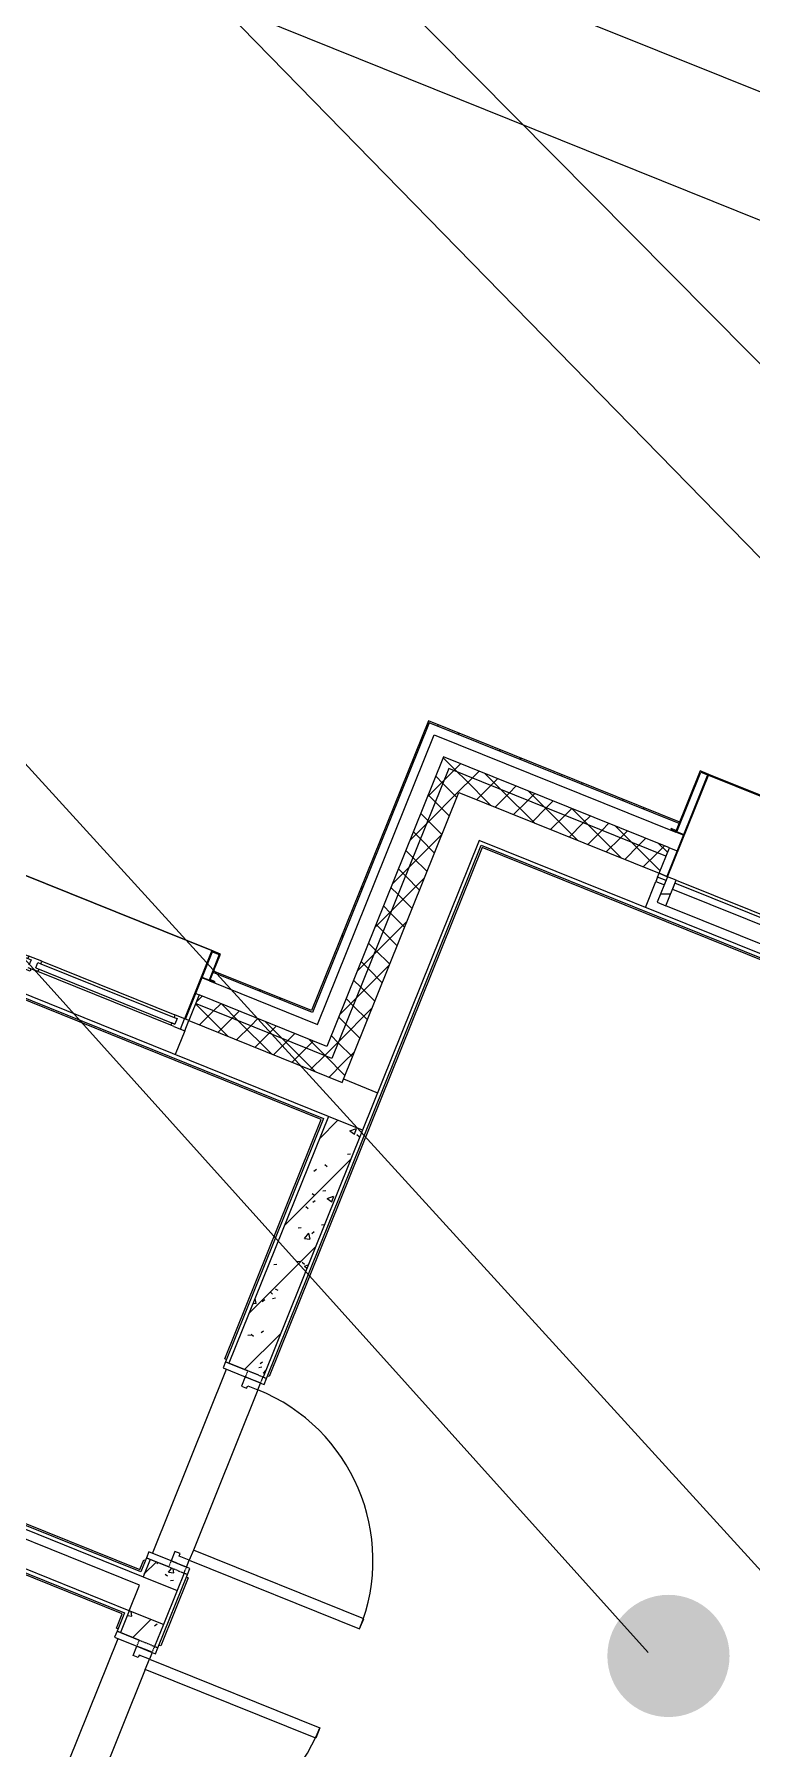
# Model space of a CAD drawing. Header units: millimetres. Extents: x -584918 to 2941280, y 3000189 to 4229862.
# Drawn here: x -434957 to -431052, y 3867799 to 3877128 of the extents above; entities that cross this region are included whole.
import ezdxf

# ---------------------------------------------------------------- set-up
doc = ezdxf.new("R2010")
doc.units = ezdxf.units.MM
doc.linetypes.add('ASVP_Невидимые', pattern=[5, 3, -2])
for name, color, linetype, lineweight in [('_ Окна', 7, 'Continuous', 0), ('Витраж', 7, 'Continuous', 0), ('Двери', 7, 'Continuous', 0), ('Обобщенные модели', 7, 'Continuous', 0), ('Ограждение', 7, 'Continuous', 0), ('Окна', 7, 'Continuous', 0), ('Панели витража', 7, 'Continuous', 0), ('Перекрытие', 7, 'Continuous', 0), ('Стены внутренние', 7, 'Continuous', 0), ('Стены наружные', 7, 'Continuous', 0), ('Стены несущие', 7, 'Continuous', 0), ('Стены отделка', 7, 'Continuous', 0), ('Стены перегородки', 7, 'Continuous', 0), ('Стены штриховка', 7, 'Continuous', 0), ('экспертиза ДУ', 1, 'Continuous', 0), ('экспертиза условные обозначения', 1, 'Continuous', 0)]:
    doc.layers.add(name, color=color, linetype=linetype, lineweight=lineweight)
pattern_1 = [(45, (-445536.98, 3844560.27), (-235.7317, 235.7317), []), (45, (-445379.83, 3844560.27), (-235.7317, 235.7317), [])]
pattern_2 = [(45, (-445536.98, 3844560.27), (-141.4214, 141.4214), [])]
pattern_3 = [(50, (-445536.98, 3844560.27), (364.368, -31.8783), [38.1, -419.1]), (355, (-445536.98, 3844560.27), (-70.486, 382.1133), [30.48, -335.28]), (100.451, (-445506.6, 3844557.6), (293.885, 350.2334), [32.38, -356.18]), (46.184, (-445537, 3844661.87), (542.1585, -84.086), [57.15, -628.65]), (96.636, (-445491.8, 3844654.86), (474.805, 494.855), [48.57, -534.27]), (351.184, (-445537, 3844661.87), (474.81, 494.85), [45.72, -502.92]), (21, (-445486.18, 3844636.47), (303.2285, -204.5305), [38.1, -419.1]), (326, (-445486.18, 3844636.47), (123.604, 368.376), [30.48, -335.28]), (71.451, (-445460.9, 3844619.42), (426.834, 163.8427), [32.38, -356.18]), (37.5, (-445536.98, 3844560.27), (6.17665, 169.11015), [16.764, -314.452, 16.764, -323.596, -336.55]), (37.5, (-445536.98, 3844560.27), (6.17665, 169.11015), [-671.576, 16.764, -319.786]), (7.5, (-445536.98, 3844560.27), (133.6389, 200.3615), [16.764, -177.292, 16.764, -306.832, -128.27]), (7.5, (-445536.98, 3844560.27), (133.6389, 200.3615), [-517.652, 16.764, -111.506]), (327.5, (-445650.27, 3844560.27), (271.1818, -11.45836), [16.764, -110.236, 16.764, -379.476, -525.78]), (327.5, (-445650.27, 3844560.27), (271.1818, -11.45836), [-523.24, 16.764, -509.016]), (317.5, (-445701.07, 3844560.27), (296.2585, 50.8528), [16.764, -148.336, 16.764, -246.38, -373.38]), (317.5, (-445701.07, 3844560.27), (296.2585, 50.8528), [-428.244, 16.764, -356.616])]
pattern_4 = [(45, (-445536.98, 3844560.27), (-70.71068, 70.71068), []), (135, (-445536.98, 3844560.27), (-70.71068, -70.71068), [])]

# ---------------------------------------------------------------- blocks, each defined once
blk = doc.blocks.new('ASVP_ДверьСтальная_1 полотно - Внутренняя 1000х2000h_полотно_ Г Пр _925 в свету_-7780787-АР Этаж 02')
at = {"layer": 'Двери', "lineweight": 18}
for p, q in [((-500, 1100), (-440, 1100)), ((-500, 100), (-500, 1100)), ((-440, 1100), (-440, 100)), ((-540, 100), (-500, 100)), ((-540, 10), (-540, 100)), ((-440, 100), (-500, 100)), ((-500, 100), (-500, 40)), ((500, 100), (540, 100)), ((500, 40), (500, 100)), ((540, 100), (540, 10)), ((-485, 10), (-540, 10)), ((-500, 40), (-485, 40)), ((-485, 40), (-485, 10)), ((485, 40), (500, 40)), ((485, 10), (485, 40)), ((540, 10), (485, 10))]:
    blk.add_line(p, q, dxfattribs=at)
at = {"layer": 'Двери', "linetype": 'ASVP_Невидимые', "lineweight": 18}
for p, q in [((-575, 100), (-540, 100)), ((-575, 10), (-575, 100)), ((-540, 100), (-540, 10)), ((540, 100), (575, 100)), ((540, 10), (540, 100)), ((575, 100), (575, 10)), ((-540, 10), (-575, 10)), ((575, 10), (540, 10))]:
    blk.add_line(p, q, dxfattribs=at)
at = {"layer": 'Двери'}
blk.add_arc((-500, 100), 1000, 0, 90, dxfattribs=at)
blk = doc.blocks.new('ASVP_ДверьСтальная_1 полотно - Внутренняя 1000х2000h_полотно_ Г Л  _925 в свету_-7780779-АР Этаж 02')
at = {"layer": 'Двери', "lineweight": 18}
for p, q in [((500, 1100), (440, 1100)), ((440, 1100), (440, 100)), ((500, 100), (500, 1100)), ((-500, 100), (-540, 100)), ((-540, 100), (-540, 10)), ((-500, 40), (-500, 100)), ((440, 100), (500, 100)), ((540, 100), (500, 100)), ((500, 100), (500, 40)), ((540, 10), (540, 100)), ((-540, 10), (-485, 10)), ((-485, 40), (-500, 40)), ((-485, 10), (-485, 40)), ((500, 40), (485, 40)), ((485, 40), (485, 10)), ((485, 10), (540, 10))]:
    blk.add_line(p, q, dxfattribs=at)
at = {"layer": 'Двери', "linetype": 'ASVP_Невидимые', "lineweight": 18}
for p, q in [((-540, 100), (-575, 100)), ((-575, 100), (-575, 10)), ((-540, 10), (-540, 100)), ((575, 100), (540, 100)), ((540, 100), (540, 10)), ((575, 10), (575, 100)), ((-575, 10), (-540, 10)), ((540, 10), (575, 10))]:
    blk.add_line(p, q, dxfattribs=at)
at = {"layer": 'Двери'}
blk.add_arc((500, 100), 1000, 90, 180, dxfattribs=at)
blk = doc.blocks.new('ASVP_ОТКОС_Оштукатуривание дверного откоса - Оштукатуривание дверного откоса-5867985-АР Этаж 02')
at = {"layer": 'Обобщенные модели'}
for p, q in [((-575, 130), (-575, 0)), ((-540, 0), (-540, 130)), ((540, 130), (540, 0)), ((575, 0), (575, 130)), ((-575, 0), (-540, 0)), ((540, 0), (575, 0))]:
    blk.add_line(p, q, dxfattribs=at)
blk = doc.blocks.new('ASVP_ОТКОС_Оштукатуривание дверного откоса - Оштукатуривание дверного откоса-6302083-АР Этаж 02')
at = {"layer": 'Обобщенные модели'}
for p, q in [((-575, 20), (-575, 0)), ((-575, 0), (-540, 0)), ((-540, 0), (-540, 20)), ((540, 20), (540, 0)), ((575, 0), (575, 20)), ((540, 0), (575, 0))]:
    blk.add_line(p, q, dxfattribs=at)
blk = doc.blocks.new('Окно_ПВХ_2Створки_1Фрамуга-верх - ОП_2100_h_х1750_2ст1фр-7979835-АР Этаж 02')
at = {"layer": '_ Окна'}
for p, q in [((-819, 100), (-900, 100)), ((-900, 100), (-900, 40)), ((-875, 40), (-875, 100)), ((-819, 86), (-819, 100)), ((38, 100), (-38, 100)), ((-38, 100), (-38, 86)), ((38, 86), (38, 100)), ((819, 100), (819, 86)), ((900, 100), (819, 100)), ((875, 40), (875, 100)), ((900, 40), (900, 100)), ((-900, 40), (-837, 40)), ((-855, 26), (-855, 40)), ((-770, 26), (-855, 26)), ((-837, 54), (-837, 86)), ((-837, 86), (-819, 86)), ((-770, 86), (-819, 86)), ((-788, 72), (-788, 40)), ((-770, 72), (-788, 72)), ((-788, 72), (-69, 72)), ((-788, 40), (-770, 40)), ((-788, 40), (-69, 40)), ((-770, 86), (-770, 72)), ((-770, 40), (-770, 26)), ((-87, 86), (-87, 72)), ((-87, 86), (-38, 86)), ((-87, 72), (-69, 72)), ((-87, 40), (-87, 26)), ((-69, 40), (-87, 40)), ((-2, 26), (-87, 26)), ((-69, 72), (-69, 40)), ((-38, 86), (-20, 86)), ((-20, 86), (-20, 54)), ((-20, 40), (20, 40)), ((-2, 40), (-2, 26)), ((20, 54), (20, 86)), ((20, 86), (38, 86)), ((20, 54), (837, 54)), ((20, 54), (38, 54)), ((38, 40), (20, 40)), ((38, 86), (819, 86)), ((38, 54), (38, 40)), ((819, 86), (837, 86)), ((819, 54), (819, 40)), ((837, 54), (819, 54)), ((837, 40), (819, 40)), ((837, 86), (837, 54)), ((837, 40), (900, 40))]:
    blk.add_line(p, q, dxfattribs=at)
at = {"layer": 'Окна'}
for p, q in [((-819, 100), (-38, 100)), ((38, 100), (819, 100)), ((-813.5, -34), (-813.5, 26)), ((-793.5, 26), (-793.5, -34)), ((-770, 86), (-87, 86)), ((-87, 26), (-770, 26)), ((819, 40), (38, 40)), ((-793.5, -34), (-813.5, -34))]:
    blk.add_line(p, q, dxfattribs=at)
blk = doc.blocks.new('Откос с зашивкой _верх_низ_ - Откос-V89-АР Этаж 02')
at = {"layer": 'Обобщенные модели'}
for p, q in [((-880, 300), (-880, -100)), ((-875, -100), (-875, 300)), ((875, 300), (875, -100)), ((880, -100), (880, 300)), ((-920, 55), (-955, 55)), ((-955, 55), (-955, 50)), ((-955, 50), (-925, 50)), ((-925, 50), (-925, -100)), ((-920, -95), (-920, 55)), ((-920, 55), (-880, 55)), ((880, 55), (920, 55)), ((955, 55), (920, 55)), ((920, 55), (920, -95)), ((925, -100), (925, 50)), ((925, 50), (955, 50)), ((955, 50), (955, 55)), ((-925, -100), (-875, -100)), ((-875, -95), (-920, -95)), ((-880, -100), (-875, -100)), ((-875, -100), (-875, -95)), ((-875, -100), (875, -100)), ((875, -100), (-875, -100)), ((920, -95), (875, -95)), ((875, -95), (875, -100)), ((875, -100), (880, -100)), ((875, -100), (925, -100))]:
    blk.add_line(p, q, dxfattribs=at)
blk = doc.blocks.new('Откос с зашивкой _верх_низ_ - Откос-7921190-АР Этаж 02')
at = {"layer": 'Обобщенные модели'}
for p, q in [((-1180, 300), (-1180, -300)), ((-1175, 300), (-1180, 300)), ((-1175, -300), (-1175, 300)), ((1180, 300), (1175, 300)), ((1175, 300), (1175, -300)), ((1180, -300), (1180, 300)), ((-1220, 55), (-1255, 55)), ((-1255, 55), (-1255, 50)), ((-1255, 50), (-1225, 50)), ((-1225, 50), (-1225, -300)), ((-1220, -295), (-1220, 55)), ((-1220, 55), (-1180, 55)), ((1180, 55), (1220, 55)), ((1255, 55), (1220, 55)), ((1220, 55), (1220, -295)), ((1225, -300), (1225, 50)), ((1225, 50), (1255, 50)), ((1255, 50), (1255, 55)), ((-1225, -300), (-1175, -300)), ((-1175, -295), (-1220, -295)), ((-1180, -300), (-1175, -300)), ((-1175, -300), (-1175, -295)), ((1175, -295), (-1175, -295)), ((-1175, -300), (1175, -300)), ((1175, -300), (-1175, -300)), ((1220, -295), (1175, -295)), ((1175, -295), (1175, -300)), ((1175, -300), (1180, -300)), ((1175, -300), (1225, -300))]:
    blk.add_line(p, q, dxfattribs=at)
blk = doc.blocks.new('Системная панель - Cтеклопакет Двухкамерный_36 мм-7864038-АР Этаж 02')
at = {"layer": 'Панели витража', "lineweight": 18}
for p, q in [((328.3, 18), (-328.3, 18)), ((-328.3, 18), (-328.3, -18)), ((328.3, -18), (328.3, 18)), ((-328.3, -18), (328.3, -18))]:
    blk.add_line(p, q, dxfattribs=at)
blk = doc.blocks.new('Системная панель - Глухая панель_25 мм-V121-АР Этаж 02')
at = {"layer": 'Панели витража', "lineweight": 18}
for p, q in [((25, 12.5), (-25, 12.5)), ((-25, 12.5), (-25, -12.5)), ((25, -12.5), (25, 12.5)), ((-25, -12.5), (25, -12.5))]:
    blk.add_line(p, q, dxfattribs=at)
blk = doc.blocks.new('Прямоугольный импост - 50х150_RAL 3009-7836373-АР Этаж 02')
at = {"layer": 'Витраж'}
for p, q in [((-381.5, 31957.4), (227.6, 31711.9)), ((171.5, 31572.8), (-437.6, 31818.2))]:
    blk.add_line(p, q, dxfattribs=at)
blk = doc.blocks.new('Прямоугольный импост - 50х150_RAL 3009-V125-АР Этаж 02')
at = {"layer": 'Витраж'}
h = blk.add_hatch(dxfattribs=at)
h.set_pattern_fill('FP_35', color=256, style=0, pattern_type=2)
h.set_pattern_definition([(158.051, (2576.2, -31163.5), (-284.821, -706.768), []), (158.051, (2611.9, -31074.9), (-284.821, -706.768), []), (158.051, (2647.4, -30986.8), (-284.821, -706.768), []), (158.051, (2753.95, -30722.44), (-284.821, -706.768), [])])
h.paths.add_polyline_path([(-25, -115), (-25, 35), (25, 35), (25, -115), (14.6, -115)])
at = {"layer": 'Витраж', "lineweight": 18}
for p, q in [((-25, 35), (25, 35)), ((-25, -115), (-25, 35)), ((25, 35), (25, -115)), ((25, -115), (-25, -115))]:
    blk.add_line(p, q, dxfattribs=at)
blk = doc.blocks.new('Ограждение - Ограждение-7956331-АР Этаж 02')
at = {"layer": 'Ограждение'}
for p, q in [((7439.7, 35112.7), (29780.9, 26109.5)), ((29130.9, 25670.7), (7799.7, 34266.8))]:
    blk.add_line(p, q, dxfattribs=at)

msp = doc.modelspace()

# ---------------------------------------------------------------- hatches: boundary and pattern name
at = {"layer": 'Стены внутренние'}
h = msp.add_hatch(dxfattribs=at)
h.set_pattern_fill('FP_1', color=256, style=0, pattern_type=2)
h.set_pattern_definition(pattern_2)
h.paths.add_polyline_path([(-434179.503, 3868660.381), (-434141.443, 3868754.826), (-434326.947, 3868829.581), (-434365.007, 3868735.136), (-434208.448, 3868672.045)])
h.paths.add_polyline_path([(-433711.6, 3869821.473), (-433170.307, 3871164.682), (-433355.811, 3871239.437), (-433897.104, 3869896.228), (-433724.683, 3869826.744)])
h = msp.add_hatch(dxfattribs=at)
h.set_pattern_fill('FP_2', color=256, style=0, pattern_type=2)
h.set_pattern_definition(pattern_3)
h.paths.add_polyline_path([(-434179.503, 3868660.381), (-434141.443, 3868754.826), (-434326.947, 3868829.581), (-434365.007, 3868735.136), (-434208.448, 3868672.045)])
h.paths.add_polyline_path([(-433711.6, 3869821.473), (-433170.307, 3871164.682), (-433355.811, 3871239.437), (-433897.104, 3869896.228), (-433724.683, 3869826.744)])
h = msp.add_hatch(dxfattribs=at)
h.set_pattern_fill('FP_1', color=256, style=0, pattern_type=2)
h.set_pattern_definition(pattern_2)
h.paths.add_polyline_path([(-435170.01, 3866202.456), (-434732.01, 3867289.346), (-434917.514, 3867364.101), (-435355.514, 3866277.211)])
h.paths.add_polyline_path([(-434302.167, 3868355.992), (-434254.258, 3868474.877), (-434439.762, 3868549.632), (-434487.671, 3868430.748), (-434315.249, 3868361.264)])
h = msp.add_hatch(dxfattribs=at)
h.set_pattern_fill('FP_2', color=256, style=0, pattern_type=2)
h.set_pattern_definition(pattern_3)
h.paths.add_polyline_path([(-435170.01, 3866202.456), (-434732.01, 3867289.346), (-434917.514, 3867364.101), (-435355.514, 3866277.211)])
h.paths.add_polyline_path([(-434302.167, 3868355.992), (-434254.258, 3868474.877), (-434439.762, 3868549.632), (-434487.671, 3868430.748), (-434315.249, 3868361.264)])
at = {"layer": 'Стены наружные'}
h = msp.add_hatch(dxfattribs=at)
h.set_pattern_fill('FP_36', color=256, style=0, pattern_type=2)
h.set_pattern_definition(pattern_4)
h.paths.add_polyline_path([(-433281.056, 3871424.941), (-433243.678, 3871517.693), (-434078.445, 3871854.091), (-434115.823, 3871761.339), (-433355.811, 3871455.066)])
h.paths.add_polyline_path([(-435785.357, 3872434.137), (-435747.979, 3872526.889), (-438298.656, 3873554.773), (-438336.034, 3873462.021), (-435807.783, 3872443.174)])
h.paths.add_polyline_path([(-439263.553, 3873835.798), (-439226.175, 3873928.55), (-439736.31, 3874134.127), (-439773.688, 3874041.375), (-439285.979, 3873844.835)])
h = msp.add_hatch(dxfattribs=at)
h.set_pattern_fill('FP_36', color=256, style=0, pattern_type=2)
h.set_pattern_definition(pattern_4)
h.paths.add_polyline_path([(-433336.43, 3871555.07), (-433317.741, 3871601.446), (-434059.756, 3871900.467), (-434078.445, 3871854.091), (-433355.811, 3871562.881)])
h.paths.add_polyline_path([(-435747.979, 3872526.889), (-435729.29, 3872573.265), (-438279.967, 3873601.149), (-438298.656, 3873554.773), (-435799.508, 3872547.654)])
h.paths.add_polyline_path([(-439226.175, 3873928.55), (-439207.486, 3873974.926), (-439624.87, 3874143.125), (-439643.558, 3874096.749), (-439240.351, 3873934.262)])
h = msp.add_hatch(dxfattribs=at)
h.set_pattern_fill('FP_17', color=256, style=0, pattern_type=2)
h.set_pattern_definition(pattern_1)
h.paths.add_polyline_path([(-433442.749, 3871804.919), (-432804.339, 3873389.121), (-432811.759, 3873392.111), (-433450.169, 3871807.909), (-433447.178, 3871806.704)])
h = msp.add_hatch(dxfattribs=at)
h.set_pattern_fill('FP_17', color=256, style=0, pattern_type=2)
h.set_pattern_definition(pattern_1)
h.paths.add_polyline_path([(-431446.659, 3872833.371), (-431443.668, 3872840.791), (-432804.339, 3873389.121), (-432807.329, 3873381.701), (-431459.573, 3872838.576)])
h = msp.add_hatch(dxfattribs=at)
h.set_pattern_fill('FP_36', color=256, style=0, pattern_type=2)
h.set_pattern_definition(pattern_4)
h.paths.add_polyline_path([(-433317.741, 3871601.446), (-432682.321, 3873178.228), (-432728.697, 3873196.917), (-433364.117, 3871620.135), (-433355.811, 3871616.788)])
h = msp.add_hatch(dxfattribs=at)
h.set_pattern_fill('FP_36', color=256, style=0, pattern_type=2)
h.set_pattern_definition(pattern_4)
h.paths.add_polyline_path([(-433243.678, 3871517.693), (-432608.258, 3873094.475), (-432701.01, 3873131.852), (-433336.43, 3871555.07), (-433281.056, 3871532.755)])
h = msp.add_hatch(dxfattribs=at)
h.set_pattern_fill('FP_36', color=256, style=0, pattern_type=2)
h.set_pattern_definition(pattern_4)
h.paths.add_polyline_path([(-415906.082, 3866363.747), (-415906.082, 3866417.654), (-418839.102, 3867599.618), (-418857.791, 3867553.242), (-415956.082, 3866383.896)])
h.paths.add_polyline_path([(-421130.212, 3868468.993), (-421111.523, 3868515.369), (-421799.742, 3868792.711), (-421818.431, 3868746.335), (-421167.59, 3868484.056)])
h.paths.add_polyline_path([(-424098.273, 3869665.078), (-424079.584, 3869711.453), (-426259.253, 3870589.828), (-426277.942, 3870543.452), (-424135.65, 3869680.14)])
h.paths.add_polyline_path([(-428550.363, 3871459.204), (-428531.674, 3871505.58), (-429227.314, 3871785.912), (-429246.002, 3871739.536), (-428587.741, 3871474.266)])
h.paths.add_polyline_path([(-431518.424, 3872655.288), (-431499.735, 3872701.664), (-432682.321, 3873178.228), (-432701.01, 3873131.852), (-431555.801, 3872670.35)])
h = msp.add_hatch(dxfattribs=at)
h.set_pattern_fill('FP_36', color=256, style=0, pattern_type=2)
h.set_pattern_definition(pattern_4)
h.paths.add_polyline_path([(-415956.082, 3866276.082), (-415956.082, 3866383.896), (-418857.791, 3867553.242), (-418895.168, 3867460.49), (-415980.715, 3866286.008)])
h.paths.add_polyline_path([(-421167.59, 3868376.242), (-421130.212, 3868468.993), (-421818.431, 3868746.335), (-421855.809, 3868653.584), (-421242.345, 3868406.367)])
h.paths.add_polyline_path([(-424135.65, 3869572.326), (-424098.273, 3869665.078), (-426277.942, 3870543.452), (-426315.32, 3870450.7), (-424210.405, 3869602.451)])
h.paths.add_polyline_path([(-428587.741, 3871366.452), (-428550.363, 3871459.204), (-429246.002, 3871739.536), (-429283.38, 3871646.784), (-428662.496, 3871396.577)])
h.paths.add_polyline_path([(-431555.801, 3872562.536), (-431518.424, 3872655.288), (-432608.258, 3873094.475), (-432645.636, 3873001.723), (-431630.557, 3872592.661)])
h = msp.add_hatch(dxfattribs=at)
h.set_pattern_fill('FP_17', color=256, style=0, pattern_type=2)
h.set_pattern_definition(pattern_1)
h.paths.add_polyline_path([(-433450.169, 3871807.909), (-433447.178, 3871815.329), (-433980.502, 3872030.251), (-433983.492, 3872022.831), (-433468.582, 3871815.329)])
at = {"layer": 'экспертиза ДУ', "lineweight": 0}
h = msp.add_hatch(color=5, dxfattribs=at)
edge = h.paths.add_edge_path()
edge.add_arc((-431504.905, 3868303.906), 332.544, 0, 360)
at = {"layer": 'экспертиза условные обозначения', "lineweight": -3}
h = msp.add_hatch(dxfattribs=at)
h.set_pattern_fill('GRASS', color=3, scale=24)
h.set_pattern_definition([(90, (-445940.84, 3599179.46), (-431.0523, 431.0523), [114.3, -747.8046]), (45, (-445940.84, 3599179.46), (-431.0523, 431.0523), [114.3, -495.3]), (135, (-445940.84, 3599179.46), (-431.0523, -431.0523), [114.3, -495.3])])
edge = h.paths.add_edge_path()
edge.add_line((-447049.451, 3865658.265), (-446341.145, 3867415.913))
edge.add_line((-446341.145, 3867415.913), (-444564.946, 3866700.132))
edge.add_line((-444564.946, 3866700.132), (-442509.176, 3871801.486))
edge.add_line((-442509.176, 3871801.486), (-441117.898, 3871240.821))
edge.add_line((-441117.898, 3871240.821), (-443173.668, 3866139.467))
edge.add_line((-443173.668, 3866139.467), (-432539.664, 3861854.123))
edge.add_line((-432539.664, 3861854.123), (-433249.838, 3860091.837))
edge.add_line((-433249.838, 3860091.837), (-438544.928, 3862225.679))
edge.add_arc((-438931.415, 3861168.873), 1125.26, 69.9119077, 178.1393932)
edge.add_line((-440056.082, 3861205.408), (-440056.082, 3859309.598))
edge.add_line((-440056.082, 3859309.598), (-442806.082, 3859309.598))
edge.add_line((-442806.082, 3859309.598), (-442806.082, 3863942.86))
edge.add_line((-442806.082, 3863942.86), (-445766.386, 3865141.209))
edge.add_line((-445766.386, 3865141.209), (-447049.451, 3865658.265))

# ---------------------------------------------------------------- linework, layer by layer
at = {"layer": 'Перекрытие'}
for p, q in [((-433273.58, 3871443.491), (-433088.076, 3871368.736)), ((-434313.865, 3868862.044), (-433910.186, 3869863.765)), ((-433739.634, 3869751.909), (-434090.983, 3868880.041)), ((-434383.696, 3868688.76), (-435960.478, 3869324.18)), ((-434439.762, 3868549.632), (-434383.696, 3868688.76)), ((-434904.431, 3867396.564), (-434500.753, 3868398.285)), ((-434352.627, 3868230.777), (-434703.977, 3867358.91))]:
    msp.add_line(p, q, dxfattribs=at)
at = {"layer": 'Стены внутренние'}
for p, q in [((-432518.275, 3872702.425), (-433678.168, 3869824.172)), ((-425524.783, 3869884.152), (-432518.275, 3872702.425)), ((-431564.211, 3872541.667), (-431555.801, 3872562.536)), ((-431555.801, 3872562.536), (-431514.047, 3872545.71)), ((-433394.85, 3871222.825), (-436585.515, 3872508.615)), ((-431630.557, 3872377.032), (-431573.556, 3872518.479)), ((-434138.249, 3871705.688), (-434190.578, 3871575.836)), ((-433919.323, 3869921.354), (-433394.85, 3871222.825)), ((-433919.323, 3869921.354), (-433910.048, 3869917.616)), ((-433678.168, 3869824.172), (-433687.443, 3869827.91)), ((-436266.247, 3869533.652), (-434381.619, 3868774.175)), ((-434478.801, 3868533.02), (-436349.516, 3869286.89)), ((-434381.619, 3868774.175), (-434360.379, 3868826.882)), ((-434360.379, 3868826.882), (-434351.104, 3868823.144)), ((-434119.224, 3868729.7), (-434268.735, 3868358.692)), ((-434119.224, 3868729.7), (-434128.499, 3868733.438)), ((-434509.89, 3868455.874), (-434478.801, 3868533.02)), ((-434509.89, 3868455.874), (-434500.615, 3868452.136)), ((-434268.735, 3868358.692), (-434278.01, 3868362.43))]:
    msp.add_line(p, q, dxfattribs=at)
at = {"layer": 'Стены наружные'}
for p, q in [((-431423.609, 3872770.175), (-431465.347, 3872786.995)), ((-431499.735, 3872701.664), (-431457.997, 3872684.844)), ((-431514.047, 3872545.71), (-431555.801, 3872562.536)), ((-434002.181, 3871976.455), (-434043.919, 3871993.275)), ((-434078.307, 3871907.943), (-434059.756, 3871900.467))]:
    msp.add_line(p, q, dxfattribs=at)
at = {"layer": 'Стены несущие'}
for p, q in [((-433355.811, 3871239.437), (-433897.104, 3869896.228)), ((-433170.307, 3871164.682), (-433355.811, 3871239.437)), ((-433170.307, 3871164.682), (-433711.6, 3869821.473)), ((-433897.104, 3869896.228), (-433795.077, 3869855.112)), ((-434326.947, 3868829.581), (-434365.007, 3868735.136)), ((-434224.92, 3868788.466), (-434326.947, 3868829.581)), ((-434365.007, 3868735.136), (-434365.007, 3868735.136)), ((-434365.007, 3868735.136), (-434179.503, 3868660.381)), ((-434141.443, 3868754.826), (-434179.503, 3868660.381)), ((-434439.762, 3868549.632), (-434487.671, 3868430.748)), ((-434254.258, 3868474.877), (-434439.762, 3868549.632)), ((-434487.671, 3868430.748), (-434385.644, 3868389.632)), ((-434254.258, 3868474.877), (-434302.167, 3868355.992))]:
    msp.add_line(p, q, dxfattribs=at)
at = {"layer": 'Стены отделка'}
for p, q in [((-432811.759, 3873392.111), (-433447.178, 3871815.329)), ((-431443.668, 3872840.791), (-432811.759, 3873392.111)), ((-433415.061, 3871739.854), (-432779.642, 3873316.636)), ((-432779.642, 3873316.636), (-431465.347, 3872786.995)), ((-431465.347, 3872786.995), (-431443.668, 3872840.791)), ((-433693.05, 3869813.997), (-432523.813, 3872715.438)), ((-432534.887, 3872741.464), (-433170.307, 3871164.682)), ((-425485.744, 3869900.764), (-432534.887, 3872741.464)), ((-432523.813, 3872715.438), (-425511.77, 3869889.689)), ((-433355.811, 3871239.437), (-436602.127, 3872547.654)), ((-436591.052, 3872521.628), (-433381.837, 3871228.362)), ((-433980.502, 3872030.251), (-434002.181, 3871976.455)), ((-434002.181, 3871976.455), (-433415.061, 3871739.854)), ((-433447.178, 3871815.329), (-433980.502, 3872030.251)), ((-433381.837, 3871228.362), (-433915.655, 3869903.703)), ((-433915.655, 3869903.703), (-433897.104, 3869896.228)), ((-433711.6, 3869821.473), (-433693.05, 3869813.997)), ((-436277.46, 3869505.826), (-434365.007, 3868735.136)), ((-434376.082, 3868761.162), (-436269.984, 3869524.376)), ((-436429.255, 3869329.805), (-434465.788, 3868538.557)), ((-434439.762, 3868549.632), (-436352.215, 3869320.322)), ((-434345.497, 3868837.057), (-434376.082, 3868761.162)), ((-434326.947, 3868829.581), (-434345.497, 3868837.057)), ((-434283.617, 3868348.517), (-434122.893, 3868747.35)), ((-434122.893, 3868747.35), (-434141.443, 3868754.826)), ((-434179.503, 3868660.381), (-434254.258, 3868474.877)), ((-434465.788, 3868538.557), (-434506.221, 3868438.223)), ((-434506.221, 3868438.223), (-434487.671, 3868430.748)), ((-434302.167, 3868355.992), (-434283.617, 3868348.517))]:
    msp.add_line(p, q, dxfattribs=at)
at = {"layer": 'Стены перегородки'}
for p, q in [((-432728.697, 3873196.917), (-433364.117, 3871620.135)), ((-431499.735, 3872701.664), (-432728.697, 3873196.917)), ((-433281.056, 3871424.941), (-432645.636, 3873001.723)), ((-432645.636, 3873001.723), (-431555.801, 3872562.536)), ((-431555.801, 3872562.536), (-431499.735, 3872701.664)), ((-434059.756, 3871900.467), (-434115.823, 3871761.339)), ((-433364.117, 3871620.135), (-434059.756, 3871900.467)), ((-434115.823, 3871761.339), (-433281.056, 3871424.941))]:
    msp.add_line(p, q, dxfattribs=at)
at = {"layer": 'Стены штриховка'}
for p, q in [((-432807.329, 3873381.701), (-433442.749, 3871804.919)), ((-431446.659, 3872833.371), (-432807.329, 3873381.701)), ((-432701.01, 3873131.852), (-433336.43, 3871555.07)), ((-431518.424, 3872655.288), (-432701.01, 3873131.852)), ((-433442.749, 3871804.919), (-433983.492, 3872022.831)), ((-433336.43, 3871555.07), (-434078.445, 3871854.091))]:
    msp.add_line(p, q, dxfattribs=at)
at = {"layer": 'экспертиза ДУ'}
for points in [[(-506250.006, 3951282.029), (-431615.853, 3868322.776)], [(-430597.119, 3868322.776), (-506250.006, 3951282.029)], [(-423173.974, 3866263.258), (-506250.006, 3951282.029)], [(-506250.006, 3951282.029), (-422266.477, 3866511.558)]]:
    msp.add_lwpolyline(points, dxfattribs=at)

# ---------------------------------------------------------------- block references
at = {"layer": 'Витраж', "extrusion": (0, 0, -1), "rotation": 21.9486990835427}
msp.add_blockref('Прямоугольный импост - 50х150_RAL 3009-V125-АР Этаж 02', (431499.32, 3872502.039), dxfattribs=at)
at = {"layer": 'Витраж'}
msp.add_blockref('Прямоугольный импост - 50х150_RAL 3009-7836373-АР Этаж 02', (-431081.53, 3840567.781), dxfattribs=at)
at = {"layer": 'Двери', "rotation": 248.0513009164569}
for name, p in [('ASVP_ДверьСтальная_1 полотно - Внутренняя 1000х2000h_полотно_ Г Л  _925 в свету_-7780779-АР Этаж 02', (-434019.274, 3869325.527)), ('ASVP_ДверьСтальная_1 полотно - Внутренняя 1000х2000h_полотно_ Г Пр _925 в свету_-7780787-АР Этаж 02', (-434609.84, 3867860.047))]:
    msp.add_blockref(name, p, dxfattribs=at)
at = {"layer": 'Обобщенные модели'}
for name, p, rotation in [('Откос с зашивкой _верх_низ_ - Откос-7921190-АР Этаж 02', (-430307.442, 3872382.954), 158.0513009164575), ('Откос с зашивкой _верх_низ_ - Откос-V89-АР Этаж 02', (-434838.457, 3872375.994), 158.0513009164574), ('ASVP_ОТКОС_Оштукатуривание дверного откоса - Оштукатуривание дверного откоса-5867985-АР Этаж 02', (-434130.576, 3869370.38), 248.0513009164569), ('ASVP_ОТКОС_Оштукатуривание дверного откоса - Оштукатуривание дверного откоса-6302083-АР Этаж 02', (-433907.971, 3869280.674), 68.0513009164567), ('ASVP_ОТКОС_Оштукатуривание дверного откоса - Оштукатуривание дверного откоса-5867985-АР Этаж 02', (-434721.143, 3867904.9), 248.0513009164569), ('ASVP_ОТКОС_Оштукатуривание дверного откоса - Оштукатуривание дверного откоса-6302083-АР Этаж 02', (-434498.538, 3867815.194), 68.0513009164567)]:
    msp.add_blockref(name, p, dxfattribs=dict(at, rotation=rotation))
at = {"layer": 'Ограждение'}
msp.add_blockref('Ограждение - Ограждение-7956331-АР Этаж 02', (-445536.981, 3844560.265), dxfattribs=at)
at = {"layer": 'Окна', "rotation": 338.0513009164575}
msp.add_blockref('Окно_ПВХ_2Створки_1Фрамуга-верх - ОП_2100_h_х1750_2ст1фр-7979835-АР Этаж 02', (-434987.967, 3872004.986), dxfattribs=at)
at = {"layer": 'Панели витража', "rotation": 158.0513009164573}
for name, p in [('Системная панель - Глухая панель_25 мм-V121-АР Этаж 02', (-431545.695, 3872520.728)), ('Системная панель - Cтеклопакет Двухкамерный_36 мм-7864038-АР Этаж 02', (-431171.596, 3872369.972))]:
    msp.add_blockref(name, p, dxfattribs=at)

doc.saveas('drawing.dxf')
